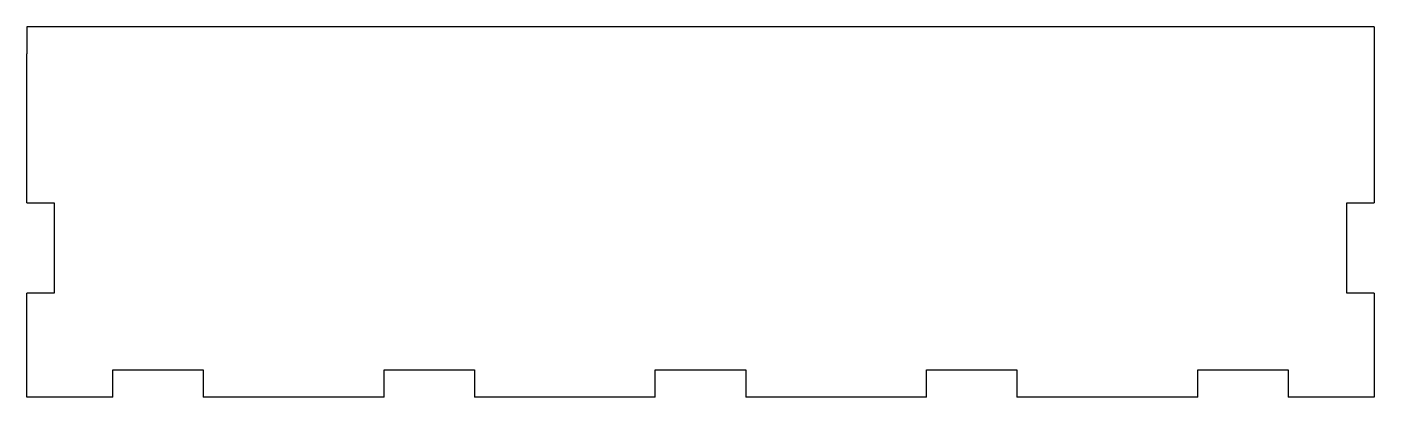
# Model space of a CAD drawing. Header units: millimetres. Extents: x 186 to 335, y 254 to 295.
import ezdxf

# ---------------------------------------------------------------- set-up
doc = ezdxf.new("R2010")
doc.units = ezdxf.units.MM

msp = doc.modelspace()

# ---------------------------------------------------------------- linework, layer by layer
at = {"color": 7, "linetype": 'Continuous', "lineweight": 25}
for p, q in [((186.5, 295.03), (186.5, 292.03)), ((335.5, 295.03), (186.5, 295.03)), ((335.5, 295.03), (335.5, 292.03)), ((186.5, 275.53), (186.5, 292.03)), ((335.5, 292.03), (335.5, 275.53)), ((186.5, 275.53), (189.5, 275.53)), ((189.5, 275.53), (189.5, 265.53)), ((332.5, 275.53), (335.5, 275.53)), ((332.5, 265.53), (332.5, 275.53)), ((186.5, 254.03), (186.5, 265.53)), ((189.5, 265.53), (186.5, 265.53)), ((335.5, 265.53), (332.5, 265.53)), ((335.5, 265.53), (335.5, 254.03)), ((196, 257.03), (206, 257.03)), ((196, 254.03), (196, 257.03)), ((206, 257.03), (206, 254.03)), ((226, 257.03), (236, 257.03)), ((226, 254.03), (226, 257.03)), ((236, 257.03), (236, 254.03)), ((256, 257.03), (266, 257.03)), ((256, 254.03), (256, 257.03)), ((266, 257.03), (266, 254.03)), ((286, 257.03), (296, 257.03)), ((286, 254.03), (286, 257.03)), ((296, 257.03), (296, 254.03)), ((316, 257.03), (326, 257.03)), ((316, 254.03), (316, 257.03)), ((326, 257.03), (326, 254.03))]:
    msp.add_line(p, q, dxfattribs=at)
at = {"color": 7, "linetype": 'Continuous', "lineweight": 25, "flags": 128}
for points in [[(196, 254.03), (190.68, 254.03), (186.5, 254.03)], [(226, 254.03), (214.8, 254.03), (206, 254.03)], [(256, 254.03), (244.8, 254.03), (236, 254.03)], [(286, 254.03), (274.8, 254.03), (266, 254.03)], [(316, 254.03), (304.8, 254.03), (296, 254.03)], [(335.5, 254.03), (330.18, 254.03), (326, 254.03)]]:
    msp.add_lwpolyline(points, dxfattribs=at)

doc.saveas('drawing.dxf')
